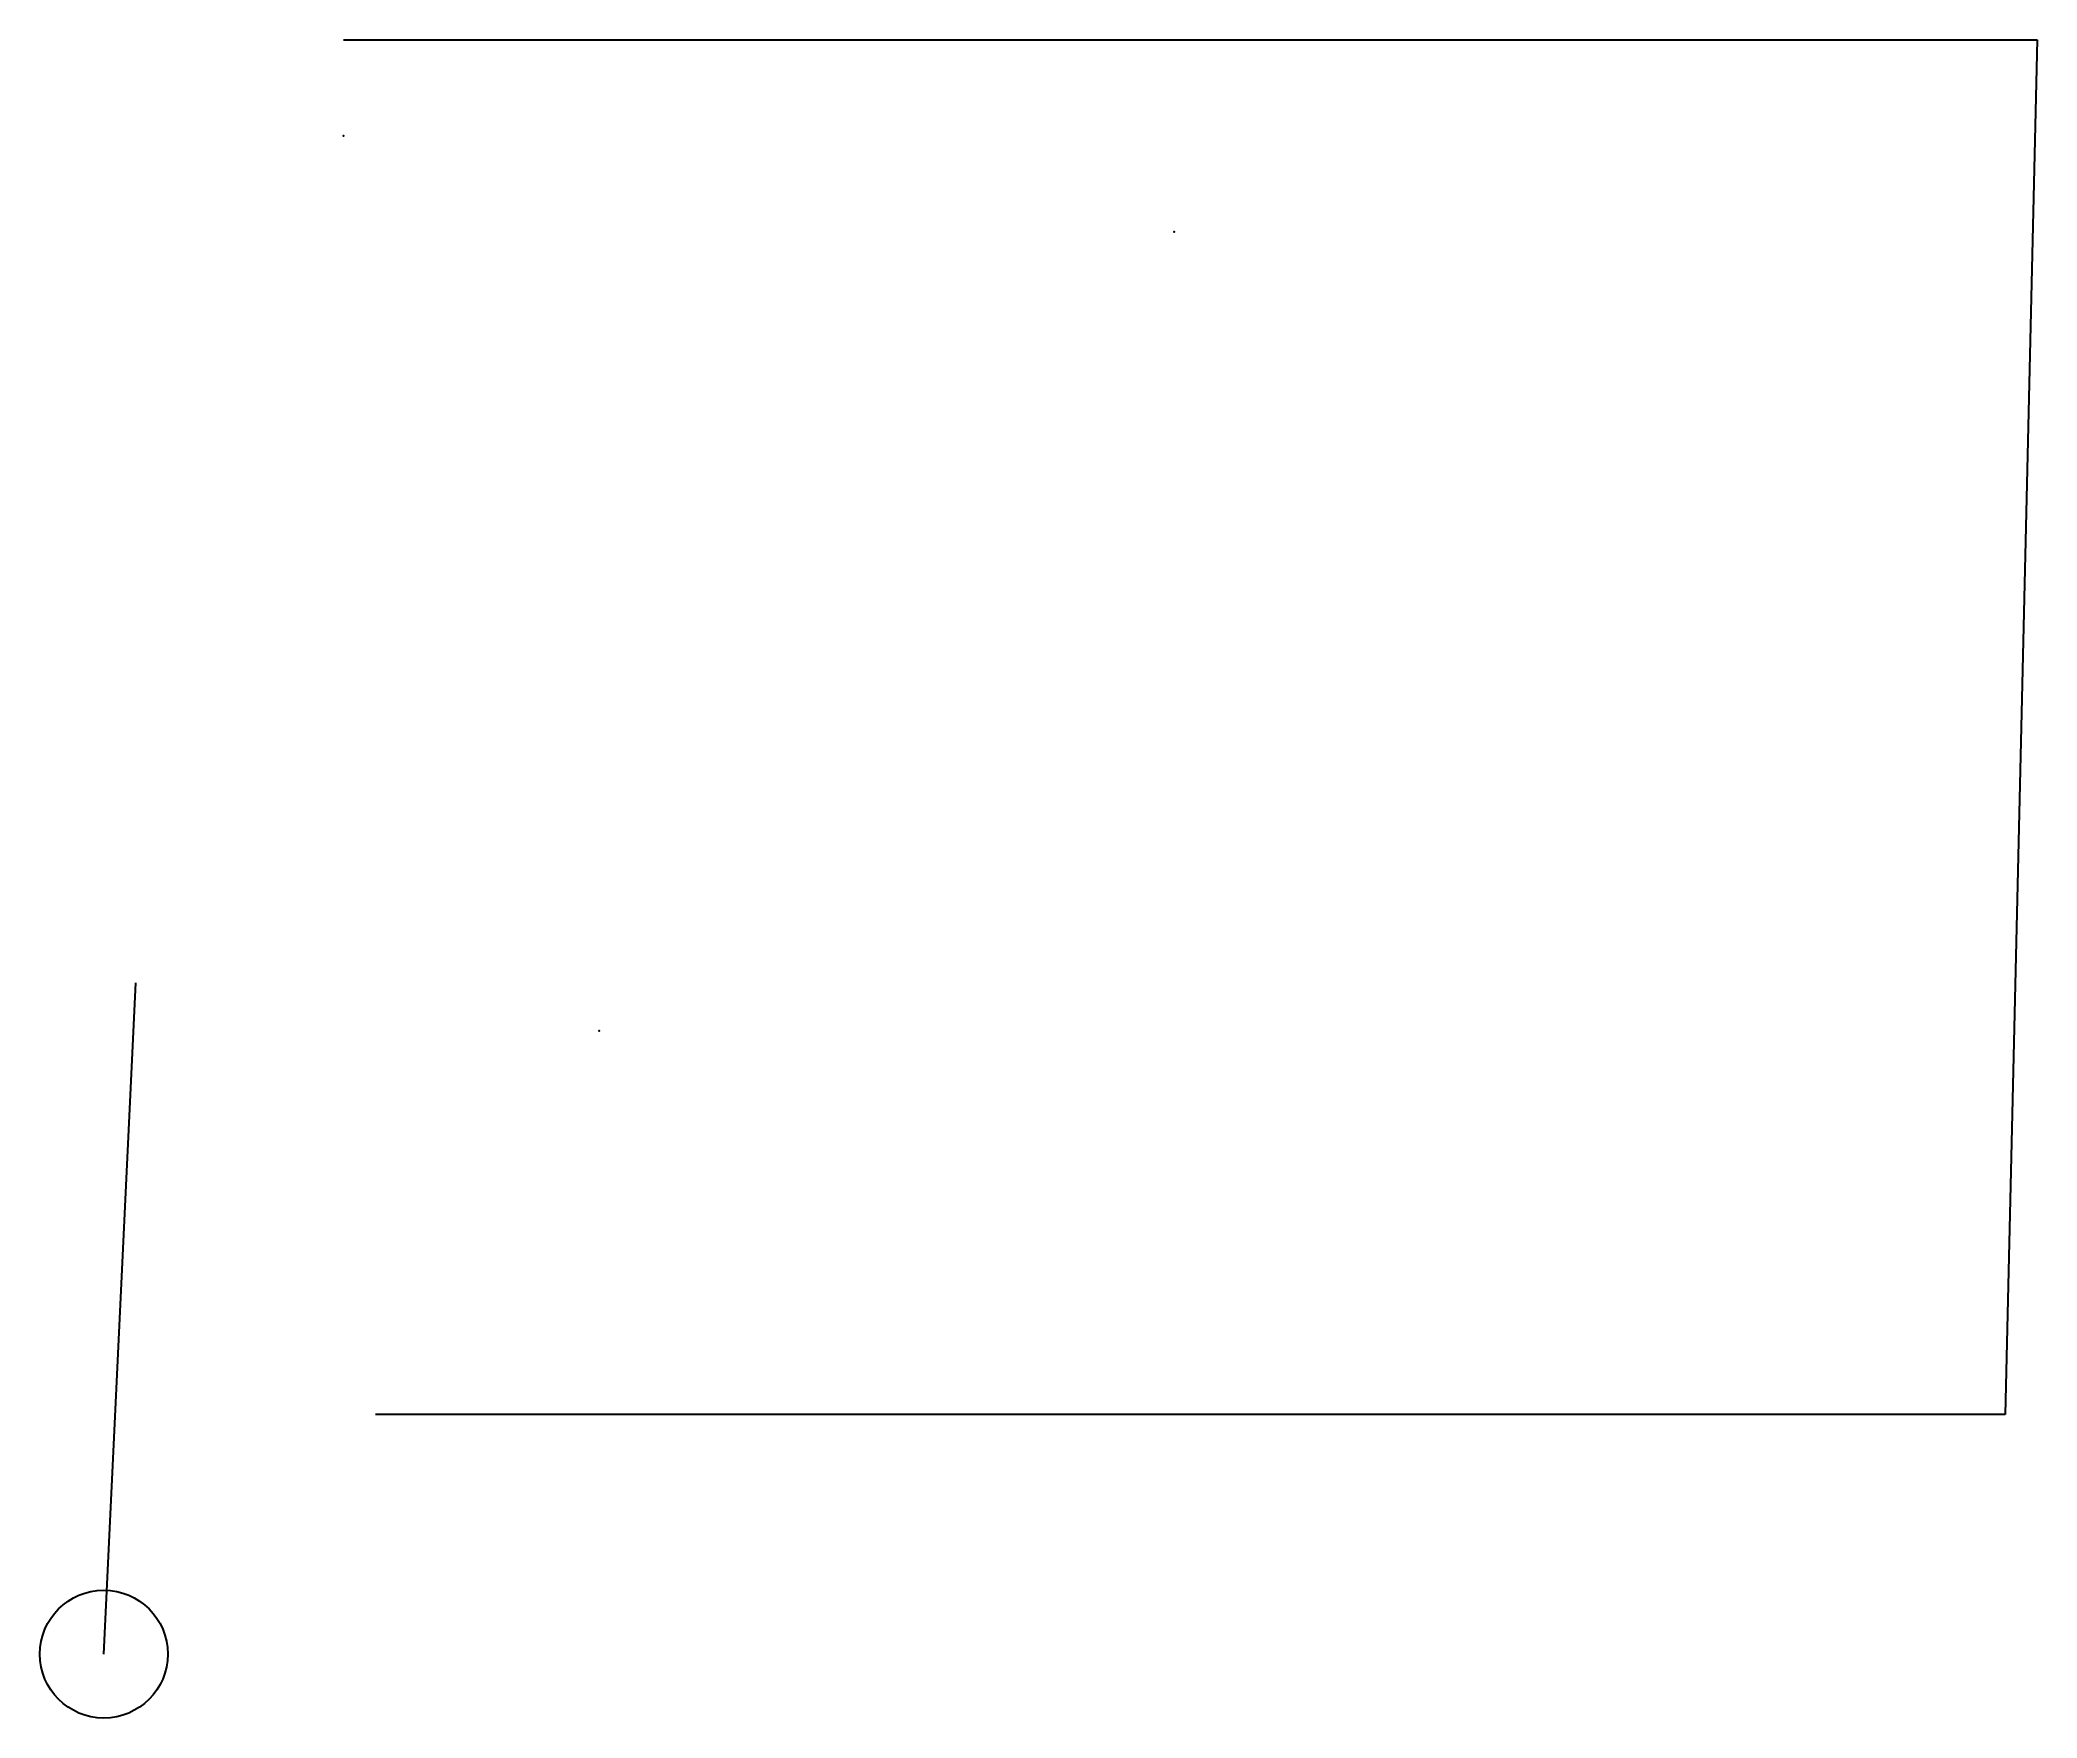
# Model space of a CAD drawing. Header units: millimetres. Extents: x -0.5 to 62, y -0.5 to 52.
import ezdxf

# ---------------------------------------------------------------- set-up
doc = ezdxf.new("R2010")
doc.units = ezdxf.units.MM
doc.layers.add('layer 1', color=7, linetype='Continuous', lineweight=25)

msp = doc.modelspace()

# ---------------------------------------------------------------- linework, layer by layer
at = {"layer": 'layer 1'}
for p, q in [((9, 52), (62, 52)), ((62, 52), (61, 9)), ((1.5, 1.5), (2.5, 22.5)), ((61, 9), (10, 9))]:
    msp.add_line(p, q, dxfattribs=at)
msp.add_circle((1.5, 1.5), 2, dxfattribs=at)
for p in [(9, 49), (35, 46), (17, 21)]:
    msp.add_point(p, dxfattribs=at)

doc.saveas('drawing.dxf')
